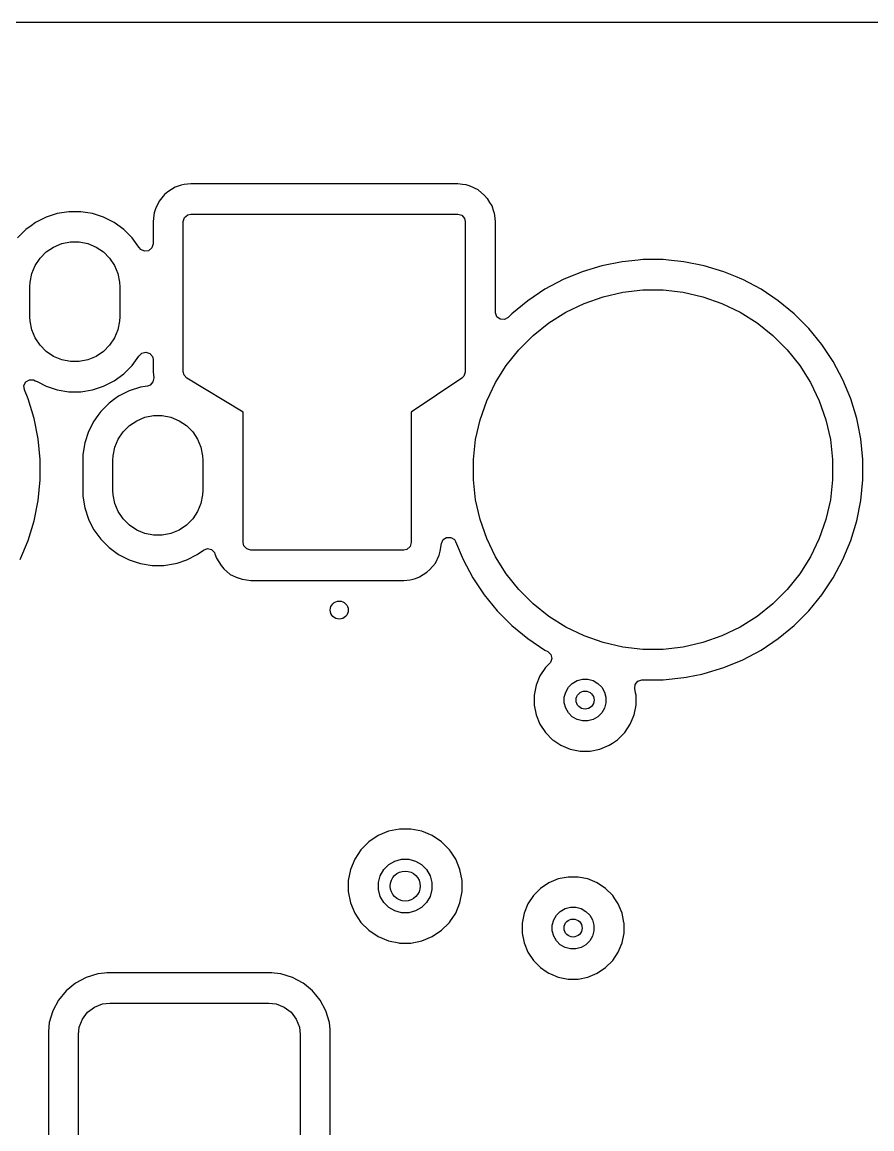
# Model space of a CAD drawing. Extents: x 3.62 to 11.01, y -6.32 to -1.07.
# Drawn here: x 5.345 to 5.903, y -2.864 to -2.138 of the extents above; entities that cross this region are included whole.
import ezdxf

# ---------------------------------------------------------------- set-up
doc = ezdxf.new("R2010")
doc.units = 0
doc.header["$MEASUREMENT"] = 0
doc.layers.add('BLACK', color=7, linetype='CONTINUOUS')

msp = doc.modelspace()

# ---------------------------------------------------------------- linework, layer by layer
at = {"layer": 'BLACK', "linetype": 'CONTINUOUS'}
for p, q in [((3.7959, -2.13781), (6.34551, -2.13781)), ((5.45567, -2.24388), (5.45144, -2.24433)), ((5.63094, -2.24388), (5.45567, -2.24388)), ((5.45567, -2.24388), (5.45567, -2.24388)), ((5.45567, -2.24388), (5.45567, -2.24388)), ((5.63411, -2.24433), (5.63094, -2.24388)), ((5.43853, -2.25098), (5.43482, -2.25526)), ((5.44061, -2.24918), (5.43853, -2.25098)), ((5.44537, -2.24612), (5.44061, -2.24918)), ((5.44061, -2.24918), (5.44061, -2.24918)), ((5.44941, -2.24477), (5.44537, -2.24612)), ((5.44537, -2.24612), (5.44537, -2.24612)), ((5.45144, -2.24433), (5.44941, -2.24477)), ((5.45144, -2.24433), (5.45144, -2.24433)), ((5.63655, -2.24468), (5.63411, -2.24433)), ((5.63919, -2.24546), (5.63655, -2.24468)), ((5.63655, -2.24468), (5.63655, -2.24468)), ((5.63655, -2.24468), (5.63655, -2.24468)), ((5.64434, -2.24781), (5.63919, -2.24546)), ((5.63919, -2.24546), (5.63919, -2.24546)), ((5.63919, -2.24546), (5.63919, -2.24546)), ((5.64862, -2.25152), (5.64434, -2.24781)), ((5.64434, -2.24781), (5.64434, -2.24781)), ((5.64434, -2.24781), (5.64434, -2.24781)), ((5.43482, -2.25526), (5.43247, -2.26041)), ((5.43482, -2.25526), (5.43482, -2.25526)), ((5.64863, -2.25152), (5.64862, -2.25152)), ((5.64862, -2.25152), (5.64862, -2.25152)), ((5.65032, -2.25347), (5.64863, -2.25152)), ((5.65043, -2.2536), (5.65032, -2.25347)), ((5.65213, -2.25626), (5.65043, -2.2536)), ((5.65349, -2.25837), (5.65213, -2.25626)), ((5.65476, -2.26219), (5.65349, -2.25837)), ((5.65349, -2.25837), (5.65349, -2.25837)), ((5.36067, -2.26579), (5.35376, -2.26931)), ((5.36804, -2.2634), (5.36067, -2.26579)), ((5.37569, -2.26219), (5.36804, -2.2634)), ((5.38344, -2.26219), (5.37569, -2.26219)), ((5.37569, -2.26219), (5.37569, -2.26219)), ((5.3911, -2.2634), (5.38344, -2.26219)), ((5.38344, -2.26219), (5.38344, -2.26219)), ((5.39847, -2.26579), (5.3911, -2.2634)), ((5.40458, -2.26891), (5.39847, -2.26579)), ((5.43149, -2.26443), (5.43089, -2.26866)), ((5.43169, -2.26305), (5.43149, -2.26443)), ((5.43247, -2.26041), (5.43169, -2.26305)), ((5.45156, -2.26602), (5.45364, -2.26422)), ((5.45364, -2.26422), (5.45567, -2.26378)), ((5.45567, -2.26378), (5.63094, -2.26378)), ((5.63094, -2.26378), (5.63358, -2.26455)), ((5.63358, -2.26455), (5.63539, -2.26663)), ((5.65483, -2.2624), (5.65476, -2.26219)), ((5.65527, -2.26443), (5.65483, -2.2624)), ((5.65531, -2.26476), (5.65527, -2.26443)), ((5.65573, -2.26866), (5.65531, -2.26476)), ((5.35089, -2.27139), (5.34749, -2.27387)), ((5.35376, -2.26931), (5.35089, -2.27139)), ((5.40537, -2.26931), (5.40458, -2.26891)), ((5.41164, -2.27387), (5.40537, -2.26931)), ((5.43089, -2.26866), (5.43089, -2.26866)), ((5.43089, -2.26866), (5.43089, -2.28336)), ((5.45079, -2.26866), (5.45156, -2.26602)), ((5.45079, -2.36731), (5.45079, -2.26866)), ((5.63539, -2.26663), (5.63583, -2.26866)), ((5.63583, -2.26866), (5.63583, -2.36747)), ((5.65573, -2.32826), (5.65573, -2.26866)), ((5.65573, -2.26866), (5.65573, -2.26866)), ((5.34749, -2.27387), (5.34201, -2.27934)), ((5.34749, -2.27387), (5.34749, -2.27387)), ((5.34749, -2.27387), (5.34749, -2.27387)), ((5.41712, -2.27934), (5.41164, -2.27387)), ((5.42157, -2.28547), (5.41712, -2.27934)), ((5.36083, -2.28859), (5.36565, -2.28538)), ((5.36565, -2.28538), (5.371, -2.28316)), ((5.371, -2.28316), (5.37667, -2.28203)), ((5.37667, -2.28203), (5.38246, -2.28203)), ((5.38246, -2.28203), (5.38814, -2.28316)), ((5.38814, -2.28316), (5.39349, -2.28538)), ((5.39349, -2.28538), (5.3983, -2.28859)), ((5.42167, -2.28561), (5.42157, -2.28547)), ((5.42177, -2.28578), (5.42167, -2.28561)), ((5.4218, -2.28576), (5.42177, -2.28578)), ((5.42281, -2.28705), (5.4218, -2.28576)), ((5.42531, -2.28819), (5.42281, -2.28705)), ((5.43011, -2.286), (5.42803, -2.2878)), ((5.43089, -2.28336), (5.43011, -2.286)), ((5.35353, -2.2975), (5.35674, -2.29269)), ((5.35674, -2.29269), (5.36083, -2.28859)), ((5.3983, -2.28859), (5.40239, -2.29269)), ((5.40239, -2.29269), (5.40561, -2.2975)), ((5.42803, -2.2878), (5.42531, -2.28819)), ((5.74933, -2.29398), (5.73893, -2.29501)), ((5.7524, -2.29368), (5.74933, -2.29398)), ((5.76594, -2.29368), (5.7524, -2.29368)), ((5.76927, -2.29401), (5.76594, -2.29368)), ((5.77942, -2.29501), (5.76927, -2.29401)), ((5.35131, -2.30285), (5.35353, -2.2975)), ((5.40561, -2.2975), (5.40782, -2.30285)), ((5.71269, -2.30158), (5.70018, -2.30676)), ((5.72565, -2.29765), (5.71269, -2.30158)), ((5.73893, -2.29501), (5.72565, -2.29765)), ((5.7927, -2.29765), (5.77942, -2.29501)), ((5.77942, -2.29501), (5.77942, -2.29501)), ((5.80566, -2.30158), (5.7927, -2.29765)), ((5.8145, -2.30524), (5.80566, -2.30158)), ((5.35004, -2.31142), (5.35018, -2.30852)), ((5.35018, -2.30852), (5.35131, -2.30285)), ((5.40782, -2.30285), (5.40895, -2.30852)), ((5.40895, -2.30852), (5.40909, -2.31142)), ((5.70018, -2.30676), (5.68824, -2.31315)), ((5.70018, -2.30676), (5.70018, -2.30676)), ((5.81634, -2.306), (5.8145, -2.30524)), ((5.81817, -2.30676), (5.81634, -2.306)), ((5.83011, -2.31315), (5.81817, -2.30676)), ((5.81817, -2.30676), (5.81817, -2.30676)), ((5.35004, -2.3311), (5.35004, -2.31142)), ((5.40909, -2.31142), (5.40909, -2.3311)), ((5.68824, -2.31315), (5.67698, -2.32067)), ((5.68824, -2.31315), (5.68824, -2.31315)), ((5.72648, -2.318), (5.73939, -2.31505)), ((5.73939, -2.31505), (5.75255, -2.31357)), ((5.75255, -2.31357), (5.7658, -2.31357)), ((5.7658, -2.31357), (5.77896, -2.31505)), ((5.77896, -2.31505), (5.79187, -2.318)), ((5.84137, -2.32067), (5.83011, -2.31315)), ((5.83011, -2.31315), (5.83011, -2.31315)), ((5.83011, -2.31315), (5.83011, -2.31315)), ((5.67698, -2.32067), (5.66651, -2.32926)), ((5.67698, -2.32067), (5.67698, -2.32067)), ((5.70204, -2.32812), (5.71397, -2.32238)), ((5.71397, -2.32238), (5.72648, -2.318)), ((5.79187, -2.318), (5.80437, -2.32238)), ((5.80437, -2.32238), (5.81631, -2.32812)), ((5.85184, -2.32926), (5.84137, -2.32067)), ((5.84137, -2.32067), (5.84137, -2.32067)), ((5.84137, -2.32067), (5.84137, -2.32067)), ((5.35018, -2.334), (5.35004, -2.3311)), ((5.40909, -2.3311), (5.40895, -2.334)), ((5.65574, -2.3286), (5.65573, -2.32826)), ((5.6567, -2.33118), (5.65574, -2.3286)), ((5.6589, -2.33283), (5.6567, -2.33118)), ((5.66651, -2.32926), (5.66406, -2.33171)), ((5.69083, -2.33517), (5.70204, -2.32812)), ((5.81631, -2.32812), (5.82752, -2.33517)), ((5.86141, -2.33883), (5.85184, -2.32926)), ((5.35131, -2.33967), (5.35018, -2.334)), ((5.40895, -2.334), (5.40782, -2.33967)), ((5.66165, -2.33303), (5.6589, -2.33283)), ((5.66406, -2.33171), (5.66165, -2.33303)), ((5.68047, -2.34343), (5.69083, -2.33517)), ((5.82752, -2.33517), (5.83788, -2.34343)), ((5.35353, -2.34502), (5.35131, -2.33967)), ((5.35674, -2.34983), (5.35353, -2.34502)), ((5.40561, -2.34502), (5.40239, -2.34983)), ((5.40782, -2.33967), (5.40561, -2.34502)), ((5.67111, -2.35279), (5.68047, -2.34343)), ((5.83788, -2.34343), (5.84724, -2.35279)), ((5.87, -2.3493), (5.86141, -2.33883)), ((5.86141, -2.33883), (5.86141, -2.33883)), ((5.86141, -2.33883), (5.86141, -2.33883)), ((5.36083, -2.35393), (5.35674, -2.34983)), ((5.40239, -2.34983), (5.3983, -2.35393)), ((5.66285, -2.36315), (5.67111, -2.35279)), ((5.84724, -2.35279), (5.8555, -2.36315)), ((5.87752, -2.36056), (5.87, -2.3493)), ((5.36565, -2.35714), (5.36083, -2.35393)), ((5.371, -2.35936), (5.36565, -2.35714)), ((5.37667, -2.36049), (5.371, -2.35936)), ((5.38814, -2.35936), (5.38246, -2.36049)), ((5.39349, -2.35714), (5.38814, -2.35936)), ((5.3983, -2.35393), (5.39349, -2.35714)), ((5.41712, -2.36318), (5.42167, -2.35691)), ((5.42167, -2.35691), (5.42177, -2.35674)), ((5.42167, -2.35691), (5.42167, -2.35691)), ((5.42177, -2.35674), (5.42182, -2.35677)), ((5.42182, -2.35677), (5.42354, -2.35495)), ((5.42354, -2.35495), (5.42621, -2.35428)), ((5.42621, -2.35428), (5.42882, -2.35517)), ((5.42882, -2.35517), (5.43053, -2.35732)), ((5.43053, -2.35732), (5.43089, -2.35916)), ((5.43089, -2.35916), (5.43089, -2.36731)), ((5.38246, -2.36049), (5.37667, -2.36049)), ((5.41164, -2.36865), (5.41712, -2.36318)), ((5.43089, -2.36731), (5.43134, -2.37125)), ((5.45129, -2.36948), (5.45079, -2.36731)), ((5.63583, -2.36747), (5.63505, -2.37011)), ((5.6558, -2.37436), (5.66285, -2.36315)), ((5.8555, -2.36315), (5.86255, -2.37436)), ((5.88389, -2.37248), (5.87752, -2.36056)), ((5.87752, -2.36056), (5.87752, -2.36056)), ((5.87752, -2.36056), (5.87752, -2.36056)), ((5.34616, -2.37634), (5.34739, -2.37388)), ((5.34739, -2.37388), (5.34975, -2.37248)), ((5.34975, -2.37248), (5.3525, -2.37258)), ((5.3525, -2.37258), (5.35359, -2.37313)), ((5.35359, -2.37313), (5.3536, -2.37311)), ((5.3536, -2.37311), (5.35376, -2.37321)), ((5.35376, -2.37321), (5.35376, -2.37321)), ((5.35376, -2.37321), (5.35376, -2.37321)), ((5.35376, -2.37321), (5.35523, -2.37396)), ((5.35523, -2.37396), (5.36067, -2.37673)), ((5.39847, -2.37673), (5.40537, -2.37321)), ((5.40537, -2.37321), (5.41164, -2.36865)), ((5.43087, -2.37396), (5.42901, -2.37599)), ((5.43134, -2.37125), (5.43087, -2.37396)), ((5.45316, -2.3715), (5.45129, -2.36948)), ((5.49016, -2.3937), (5.45316, -2.3715)), ((5.63365, -2.37153), (5.60039, -2.3937)), ((5.63505, -2.37011), (5.63365, -2.37153)), ((5.65005, -2.3863), (5.6558, -2.37436)), ((5.86255, -2.37436), (5.86829, -2.3863)), ((5.88391, -2.3725), (5.88389, -2.37248)), ((5.88909, -2.38501), (5.88391, -2.3725)), ((5.34645, -2.37908), (5.34616, -2.37634)), ((5.34891, -2.38502), (5.34645, -2.37908)), ((5.36067, -2.37673), (5.36067, -2.37673)), ((5.36067, -2.37673), (5.36067, -2.37673)), ((5.36067, -2.37673), (5.36411, -2.37785)), ((5.36411, -2.37785), (5.36804, -2.37912)), ((5.36804, -2.37912), (5.37569, -2.38033)), ((5.37569, -2.38033), (5.37569, -2.38033)), ((5.37569, -2.38033), (5.38344, -2.38033)), ((5.38344, -2.38033), (5.3911, -2.37912)), ((5.3911, -2.37912), (5.3925, -2.37867)), ((5.3925, -2.37867), (5.39847, -2.37673)), ((5.4152, -2.37977), (5.40829, -2.38329)), ((5.42257, -2.37737), (5.4152, -2.37977)), ((5.42725, -2.37663), (5.42257, -2.37737)), ((5.42901, -2.37599), (5.42725, -2.37663)), ((5.35284, -2.39797), (5.34891, -2.38502)), ((5.40202, -2.38784), (5.39654, -2.39332)), ((5.40591, -2.38502), (5.40202, -2.38784)), ((5.40202, -2.38784), (5.40202, -2.38784)), ((5.40202, -2.38784), (5.40202, -2.38784)), ((5.40829, -2.38329), (5.40591, -2.38502)), ((5.64568, -2.3988), (5.65005, -2.3863)), ((5.86829, -2.3863), (5.87267, -2.3988)), ((5.89302, -2.39797), (5.88909, -2.38501)), ((5.39459, -2.39601), (5.39199, -2.39959)), ((5.39654, -2.39332), (5.39459, -2.39601)), ((5.39654, -2.39332), (5.39654, -2.39332)), ((5.39654, -2.39332), (5.39654, -2.39332)), ((5.42552, -2.39714), (5.4312, -2.39601)), ((5.4312, -2.39601), (5.43699, -2.39601)), ((5.43699, -2.39601), (5.44267, -2.39714)), ((5.49016, -2.47937), (5.49016, -2.3937)), ((5.60039, -2.3937), (5.60039, -2.47937)), ((5.35548, -2.41125), (5.35284, -2.39797)), ((5.35284, -2.39797), (5.35284, -2.39797)), ((5.39199, -2.39959), (5.38847, -2.40649)), ((5.41127, -2.40666), (5.41536, -2.40257)), ((5.41536, -2.40257), (5.42018, -2.39935)), ((5.42018, -2.39935), (5.42552, -2.39714)), ((5.44267, -2.39714), (5.44801, -2.39935)), ((5.44801, -2.39935), (5.45283, -2.40257)), ((5.45283, -2.40257), (5.45692, -2.40666)), ((5.64273, -2.41171), (5.64568, -2.3988)), ((5.87267, -2.3988), (5.87561, -2.41171)), ((5.89367, -2.40124), (5.89302, -2.39797)), ((5.89566, -2.41125), (5.89367, -2.40124)), ((5.38847, -2.40649), (5.38607, -2.41387)), ((5.40805, -2.41147), (5.41127, -2.40666)), ((5.45692, -2.40666), (5.46014, -2.41147)), ((5.35681, -2.42473), (5.35548, -2.41125)), ((5.35548, -2.41125), (5.35548, -2.41125)), ((5.38607, -2.41387), (5.38486, -2.42152)), ((5.40471, -2.4225), (5.40584, -2.41682)), ((5.40584, -2.41682), (5.40805, -2.41147)), ((5.46014, -2.41147), (5.46235, -2.41682)), ((5.46235, -2.41682), (5.46348, -2.4225)), ((5.64125, -2.42487), (5.64273, -2.41171)), ((5.87561, -2.41171), (5.8771, -2.42487)), ((5.89699, -2.42473), (5.89566, -2.41125)), ((5.35681, -2.43827), (5.35681, -2.42473)), ((5.38486, -2.42152), (5.38486, -2.44895)), ((5.40457, -2.42539), (5.40471, -2.4225)), ((5.40457, -2.44508), (5.40457, -2.42539)), ((5.46348, -2.4225), (5.46362, -2.42539)), ((5.46362, -2.42539), (5.46362, -2.44508)), ((5.64125, -2.43812), (5.64125, -2.42487)), ((5.8771, -2.42487), (5.8771, -2.43812)), ((5.89699, -2.43827), (5.89699, -2.42473)), ((5.35548, -2.45174), (5.35681, -2.43827)), ((5.64273, -2.45128), (5.64125, -2.43812)), ((5.8771, -2.43812), (5.87561, -2.45128)), ((5.89566, -2.45174), (5.89699, -2.43827)), ((5.40471, -2.44797), (5.40457, -2.44508)), ((5.46362, -2.44508), (5.46348, -2.44797)), ((5.35284, -2.46502), (5.35548, -2.45174)), ((5.35548, -2.45174), (5.35548, -2.45174)), ((5.38486, -2.44895), (5.38607, -2.45661)), ((5.40584, -2.45365), (5.40471, -2.44797)), ((5.40805, -2.459), (5.40584, -2.45365)), ((5.46235, -2.45365), (5.46014, -2.459)), ((5.46348, -2.44797), (5.46235, -2.45365)), ((5.64568, -2.46419), (5.64273, -2.45128)), ((5.87561, -2.45128), (5.87267, -2.46419)), ((5.89302, -2.46502), (5.89566, -2.45174)), ((5.38607, -2.45661), (5.38847, -2.46398)), ((5.41127, -2.46381), (5.40805, -2.459)), ((5.46014, -2.459), (5.45692, -2.46381)), ((5.34891, -2.47797), (5.35284, -2.46502)), ((5.35284, -2.46502), (5.35284, -2.46502)), ((5.38847, -2.46398), (5.39081, -2.46858)), ((5.39081, -2.46858), (5.39199, -2.47088)), ((5.41536, -2.4679), (5.41127, -2.46381)), ((5.42018, -2.47112), (5.41536, -2.4679)), ((5.45283, -2.4679), (5.44801, -2.47112)), ((5.45692, -2.46381), (5.45283, -2.4679)), ((5.65005, -2.47669), (5.64568, -2.46419)), ((5.87267, -2.46419), (5.86829, -2.47669)), ((5.88909, -2.47798), (5.89302, -2.46502)), ((5.39199, -2.47088), (5.39654, -2.47715)), ((5.42552, -2.47333), (5.42018, -2.47112)), ((5.4312, -2.47446), (5.42552, -2.47333)), ((5.43699, -2.47446), (5.4312, -2.47446)), ((5.44267, -2.47333), (5.43699, -2.47446)), ((5.44801, -2.47112), (5.44267, -2.47333)), ((5.62136, -2.47739), (5.62368, -2.4759)), ((5.62368, -2.4759), (5.62643, -2.4759)), ((5.62643, -2.4759), (5.62874, -2.47739)), ((5.34373, -2.49048), (5.34891, -2.47797)), ((5.39654, -2.47715), (5.40202, -2.48263)), ((5.40202, -2.48263), (5.40829, -2.48719)), ((5.46398, -2.48422), (5.46657, -2.48329)), ((5.46657, -2.48329), (5.46925, -2.48392)), ((5.4906, -2.4814), (5.49016, -2.47937)), ((5.4924, -2.48348), (5.4906, -2.4814)), ((5.49504, -2.48425), (5.4924, -2.48348)), ((5.59962, -2.48201), (5.59754, -2.48381)), ((5.60039, -2.47937), (5.59962, -2.48201)), ((5.61949, -2.48498), (5.62022, -2.47989)), ((5.62022, -2.47989), (5.62136, -2.47739)), ((5.62874, -2.47739), (5.62956, -2.47872)), ((5.62956, -2.47872), (5.63444, -2.49048)), ((5.6558, -2.48863), (5.65005, -2.47669)), ((5.86829, -2.47669), (5.86255, -2.48863)), ((5.88391, -2.49049), (5.88909, -2.47798)), ((5.40829, -2.48719), (5.41139, -2.48877)), ((5.41139, -2.48877), (5.4152, -2.4907)), ((5.4152, -2.4907), (5.4152, -2.4907)), ((5.4152, -2.4907), (5.4152, -2.4907)), ((5.4152, -2.4907), (5.41915, -2.49199)), ((5.44664, -2.49277), (5.45299, -2.4907)), ((5.45299, -2.4907), (5.4599, -2.48719)), ((5.4599, -2.48719), (5.46398, -2.48422)), ((5.46925, -2.48392), (5.47117, -2.48589)), ((5.47117, -2.48589), (5.47148, -2.48663)), ((5.47148, -2.48663), (5.4725, -2.48967)), ((5.4725, -2.48967), (5.4725, -2.48967)), ((5.4725, -2.48967), (5.47556, -2.49443)), ((5.59551, -2.48425), (5.49504, -2.48425)), ((5.59754, -2.48381), (5.59551, -2.48425)), ((5.61636, -2.49277), (5.61871, -2.48762)), ((5.61871, -2.48762), (5.61949, -2.48498)), ((5.61949, -2.48498), (5.61949, -2.48498)), ((5.63444, -2.49048), (5.63444, -2.49049)), ((5.63444, -2.49049), (5.63444, -2.49049)), ((5.63444, -2.49049), (5.64082, -2.50243)), ((5.66285, -2.49984), (5.6558, -2.48863)), ((5.86255, -2.48863), (5.8555, -2.49984)), ((5.87752, -2.50243), (5.88391, -2.49049)), ((5.41915, -2.49199), (5.42257, -2.4931)), ((5.42257, -2.4931), (5.43022, -2.49431)), ((5.43022, -2.49431), (5.43022, -2.49431)), ((5.43022, -2.49431), (5.43797, -2.49431)), ((5.43797, -2.49431), (5.44562, -2.4931)), ((5.44562, -2.4931), (5.44664, -2.49277)), ((5.47556, -2.49443), (5.47556, -2.49443)), ((5.47556, -2.49443), (5.47736, -2.49651)), ((5.47736, -2.49651), (5.47736, -2.49651)), ((5.47736, -2.49651), (5.47736, -2.49651)), ((5.47736, -2.49651), (5.48164, -2.50022)), ((5.61057, -2.49885), (5.61265, -2.49705)), ((5.61265, -2.49705), (5.61636, -2.49277)), ((5.48164, -2.50022), (5.48164, -2.50022)), ((5.48164, -2.50022), (5.48164, -2.50022)), ((5.48164, -2.50022), (5.48649, -2.50243)), ((5.48649, -2.50243), (5.48679, -2.50257)), ((5.48679, -2.50257), (5.48943, -2.50335)), ((5.48943, -2.50335), (5.48943, -2.50335)), ((5.48943, -2.50335), (5.49504, -2.50415)), ((5.49504, -2.50415), (5.49504, -2.50415)), ((5.49504, -2.50415), (5.59551, -2.50415)), ((5.59551, -2.50415), (5.59974, -2.5037)), ((5.59551, -2.50415), (5.59551, -2.50415)), ((5.59974, -2.5037), (5.60177, -2.50326)), ((5.60177, -2.50326), (5.60312, -2.50281)), ((5.60312, -2.50281), (5.60581, -2.50191)), ((5.60581, -2.50191), (5.61057, -2.49885)), ((5.60581, -2.50191), (5.60581, -2.50191)), ((5.60581, -2.50191), (5.60581, -2.50191)), ((5.64082, -2.50243), (5.64082, -2.50243)), ((5.64082, -2.50243), (5.64835, -2.51369)), ((5.67111, -2.5102), (5.66285, -2.49984)), ((5.8555, -2.49984), (5.84724, -2.5102)), ((5.87, -2.51369), (5.87752, -2.50243)), ((5.68047, -2.51956), (5.67111, -2.5102)), ((5.84724, -2.5102), (5.83788, -2.51956)), ((5.64835, -2.51369), (5.64835, -2.51369)), ((5.64835, -2.51369), (5.65694, -2.52416)), ((5.69083, -2.52782), (5.68047, -2.51956)), ((5.83788, -2.51956), (5.82752, -2.52782)), ((5.86141, -2.52416), (5.87, -2.51369)), ((5.65694, -2.52416), (5.66651, -2.53373)), ((5.85184, -2.53373), (5.86141, -2.52416)), ((5.66651, -2.53373), (5.66651, -2.53373)), ((5.66651, -2.53373), (5.66651, -2.53373)), ((5.66651, -2.53373), (5.67698, -2.54232)), ((5.70204, -2.53487), (5.69083, -2.52782)), ((5.82752, -2.52782), (5.81631, -2.53487)), ((5.84137, -2.54232), (5.85184, -2.53373)), ((5.71397, -2.54062), (5.70204, -2.53487)), ((5.72648, -2.54499), (5.71397, -2.54062)), ((5.80437, -2.54062), (5.79187, -2.54499)), ((5.81631, -2.53487), (5.80437, -2.54062)), ((5.67698, -2.54232), (5.68824, -2.54985)), ((5.73939, -2.54794), (5.72648, -2.54499)), ((5.75255, -2.54942), (5.73939, -2.54794)), ((5.77896, -2.54794), (5.7658, -2.54942)), ((5.79187, -2.54499), (5.77896, -2.54794)), ((5.83011, -2.54985), (5.84137, -2.54232)), ((5.68824, -2.54985), (5.69013, -2.55086)), ((5.69013, -2.55086), (5.69209, -2.55278)), ((5.6927, -2.55547), (5.69176, -2.55805)), ((5.69209, -2.55278), (5.6927, -2.55547)), ((5.7658, -2.54942), (5.75255, -2.54942)), ((5.80566, -2.56141), (5.81817, -2.55623)), ((5.81817, -2.55623), (5.83011, -2.54985)), ((5.68856, -2.56133), (5.68489, -2.56682)), ((5.69128, -2.55861), (5.68856, -2.56133)), ((5.69176, -2.55805), (5.69128, -2.55861)), ((5.7927, -2.56534), (5.80566, -2.56141)), ((5.68489, -2.56682), (5.68237, -2.57291)), ((5.70618, -2.57175), (5.70929, -2.56995)), ((5.70929, -2.56995), (5.71277, -2.56902)), ((5.71277, -2.56902), (5.71637, -2.56902)), ((5.71637, -2.56902), (5.71984, -2.56995)), ((5.71984, -2.56995), (5.72296, -2.57175)), ((5.74745, -2.57239), (5.74914, -2.57022)), ((5.74914, -2.57022), (5.75173, -2.5693)), ((5.75173, -2.5693), (5.75228, -2.56931)), ((5.75228, -2.56931), (5.75228, -2.56931)), ((5.75228, -2.56931), (5.75228, -2.56931)), ((5.75228, -2.56931), (5.75228, -2.56931)), ((5.75228, -2.56931), (5.75228, -2.56931)), ((5.75228, -2.56931), (5.7524, -2.56931)), ((5.7524, -2.56931), (5.7524, -2.56931)), ((5.7524, -2.56931), (5.76594, -2.56931)), ((5.76594, -2.56931), (5.77942, -2.56798)), ((5.76594, -2.56931), (5.76594, -2.56931)), ((5.77942, -2.56798), (5.78103, -2.56766)), ((5.78103, -2.56766), (5.78204, -2.56746)), ((5.78204, -2.56746), (5.79112, -2.56566)), ((5.79112, -2.56566), (5.7927, -2.56534)), ((5.68237, -2.57291), (5.68108, -2.57938)), ((5.68237, -2.57291), (5.68237, -2.57291)), ((5.70091, -2.58088), (5.70184, -2.5774)), ((5.70184, -2.5774), (5.70363, -2.57429)), ((5.70363, -2.57429), (5.70618, -2.57175)), ((5.72296, -2.57175), (5.7255, -2.57429)), ((5.7255, -2.57429), (5.7273, -2.5774)), ((5.7273, -2.5774), (5.72823, -2.58088)), ((5.74721, -2.57513), (5.74744, -2.57249)), ((5.74775, -2.57785), (5.74721, -2.57513)), ((5.74744, -2.57249), (5.74745, -2.57239)), ((5.74805, -2.57938), (5.74775, -2.57785)), ((5.68108, -2.57938), (5.68108, -2.58598)), ((5.70091, -2.58448), (5.70091, -2.58088)), ((5.70184, -2.58795), (5.70091, -2.58448)), ((5.72823, -2.58448), (5.7273, -2.58795)), ((5.72823, -2.58088), (5.72823, -2.58448)), ((5.74805, -2.58598), (5.74805, -2.57938)), ((5.68108, -2.58598), (5.68237, -2.59244)), ((5.68237, -2.59244), (5.68237, -2.59244)), ((5.68237, -2.59244), (5.68489, -2.59854)), ((5.70363, -2.59107), (5.70184, -2.58795)), ((5.70618, -2.59361), (5.70363, -2.59107)), ((5.7255, -2.59107), (5.72296, -2.59361)), ((5.7273, -2.58795), (5.7255, -2.59107)), ((5.74424, -2.59854), (5.74676, -2.59244)), ((5.74676, -2.59244), (5.74805, -2.58598)), ((5.68489, -2.59854), (5.68856, -2.60402)), ((5.70929, -2.59541), (5.70618, -2.59361)), ((5.71277, -2.59634), (5.70929, -2.59541)), ((5.71637, -2.59634), (5.71277, -2.59634)), ((5.71984, -2.59541), (5.71637, -2.59634)), ((5.72296, -2.59361), (5.71984, -2.59541)), ((5.74058, -2.60402), (5.74424, -2.59854)), ((5.68856, -2.60402), (5.69322, -2.60869)), ((5.73591, -2.60869), (5.74058, -2.60402)), ((5.69322, -2.60869), (5.6941, -2.60927)), ((5.6941, -2.60927), (5.69871, -2.61235)), ((5.69871, -2.61235), (5.7048, -2.61487)), ((5.72433, -2.61487), (5.73043, -2.61235)), ((5.73043, -2.61235), (5.73264, -2.61088)), ((5.73264, -2.61088), (5.73591, -2.60869)), ((5.7048, -2.61487), (5.71127, -2.61616)), ((5.71127, -2.61616), (5.71127, -2.61616)), ((5.71127, -2.61616), (5.71127, -2.61616)), ((5.71127, -2.61616), (5.71786, -2.61616)), ((5.71786, -2.61616), (5.72433, -2.61487)), ((5.71786, -2.61616), (5.71786, -2.61616)), ((5.57873, -2.67156), (5.5726, -2.67566)), ((5.58554, -2.66874), (5.57873, -2.67156)), ((5.57873, -2.67156), (5.57873, -2.67156)), ((5.59277, -2.6673), (5.58554, -2.66874)), ((5.58554, -2.66874), (5.58554, -2.66874)), ((5.60014, -2.6673), (5.59277, -2.6673)), ((5.59277, -2.6673), (5.59277, -2.6673)), ((5.60737, -2.66874), (5.60014, -2.6673)), ((5.60014, -2.6673), (5.60014, -2.6673)), ((5.61418, -2.67156), (5.60737, -2.66874)), ((5.60737, -2.66874), (5.60737, -2.66874)), ((5.62031, -2.67566), (5.61418, -2.67156)), ((5.61418, -2.67156), (5.61418, -2.67156)), ((5.5726, -2.67566), (5.56739, -2.68087)), ((5.5726, -2.67566), (5.5726, -2.67566)), ((5.62552, -2.68087), (5.62031, -2.67566)), ((5.62031, -2.67566), (5.62031, -2.67566)), ((5.56329, -2.687), (5.56047, -2.69381)), ((5.56739, -2.68087), (5.56329, -2.687)), ((5.56329, -2.687), (5.56329, -2.687)), ((5.56739, -2.68087), (5.56739, -2.68087)), ((5.62624, -2.68194), (5.62552, -2.68087)), ((5.62789, -2.68441), (5.62624, -2.68194)), ((5.62962, -2.687), (5.62789, -2.68441)), ((5.63009, -2.68814), (5.62962, -2.687)), ((5.62962, -2.687), (5.62962, -2.687)), ((5.56047, -2.69381), (5.55904, -2.70104)), ((5.56047, -2.69381), (5.56047, -2.69381)), ((5.58009, -2.69794), (5.5824, -2.69394)), ((5.5824, -2.69394), (5.58567, -2.69067)), ((5.58567, -2.69067), (5.58968, -2.68836)), ((5.58968, -2.68836), (5.59414, -2.68716)), ((5.59414, -2.68716), (5.59877, -2.68716)), ((5.59877, -2.68716), (5.60324, -2.68836)), ((5.60324, -2.68836), (5.60724, -2.69067)), ((5.60724, -2.69067), (5.61051, -2.69394)), ((5.61051, -2.69394), (5.61282, -2.69794)), ((5.63244, -2.69381), (5.63009, -2.68814)), ((5.63388, -2.70104), (5.63244, -2.69381)), ((5.55904, -2.70104), (5.55904, -2.70841)), ((5.57889, -2.70241), (5.58009, -2.69794)), ((5.61282, -2.69794), (5.61402, -2.70241)), ((5.63388, -2.70841), (5.63388, -2.70104)), ((5.69693, -2.70009), (5.69083, -2.70261)), ((5.70339, -2.6988), (5.69693, -2.70009)), ((5.69693, -2.70009), (5.69693, -2.70009)), ((5.70999, -2.6988), (5.70339, -2.6988)), ((5.70339, -2.6988), (5.70339, -2.6988)), ((5.71646, -2.70009), (5.70999, -2.6988)), ((5.70999, -2.6988), (5.70999, -2.6988)), ((5.72255, -2.70261), (5.71646, -2.70009)), ((5.71646, -2.70009), (5.71646, -2.70009)), ((5.55904, -2.70841), (5.56047, -2.71564)), ((5.57889, -2.70704), (5.57889, -2.70241)), ((5.58009, -2.7115), (5.57889, -2.70704)), ((5.61402, -2.70704), (5.61282, -2.7115)), ((5.61402, -2.70241), (5.61402, -2.70704)), ((5.63244, -2.71564), (5.63388, -2.70841)), ((5.68535, -2.70627), (5.68068, -2.71094)), ((5.69083, -2.70261), (5.68535, -2.70627)), ((5.72804, -2.70627), (5.72255, -2.70261)), ((5.7327, -2.71094), (5.72804, -2.70627)), ((5.56047, -2.71564), (5.56047, -2.71564)), ((5.56047, -2.71564), (5.56329, -2.72245)), ((5.5824, -2.71551), (5.58009, -2.7115)), ((5.58567, -2.71878), (5.5824, -2.71551)), ((5.61051, -2.71551), (5.60724, -2.71878)), ((5.61282, -2.7115), (5.61051, -2.71551)), ((5.62962, -2.72245), (5.63244, -2.71564)), ((5.68068, -2.71094), (5.67702, -2.71642)), ((5.73417, -2.71313), (5.7327, -2.71094)), ((5.73637, -2.71642), (5.73417, -2.71313)), ((5.56329, -2.72245), (5.56329, -2.72245)), ((5.56329, -2.72245), (5.56739, -2.72858)), ((5.58968, -2.72109), (5.58567, -2.71878)), ((5.59414, -2.72229), (5.58968, -2.72109)), ((5.59877, -2.72229), (5.59414, -2.72229)), ((5.60324, -2.72109), (5.59877, -2.72229)), ((5.60724, -2.71878), (5.60324, -2.72109)), ((5.62722, -2.72603), (5.62962, -2.72245)), ((5.62962, -2.72245), (5.62962, -2.72245)), ((5.62962, -2.72245), (5.62962, -2.72245)), ((5.6745, -2.72252), (5.67321, -2.72899)), ((5.67702, -2.71642), (5.6745, -2.72252)), ((5.6745, -2.72252), (5.6745, -2.72252)), ((5.69576, -2.72389), (5.6983, -2.72135)), ((5.6983, -2.72135), (5.70142, -2.71955)), ((5.70142, -2.71955), (5.70489, -2.71862)), ((5.70489, -2.71862), (5.70849, -2.71862)), ((5.70849, -2.71862), (5.71197, -2.71955)), ((5.71197, -2.71955), (5.71508, -2.72135)), ((5.71508, -2.72135), (5.71762, -2.72389)), ((5.73889, -2.72252), (5.73637, -2.71642)), ((5.73936, -2.72486), (5.73889, -2.72252)), ((5.56739, -2.72858), (5.56739, -2.72858)), ((5.56739, -2.72858), (5.5726, -2.73379)), ((5.62031, -2.73379), (5.62512, -2.72899)), ((5.62512, -2.72899), (5.62552, -2.72858)), ((5.62552, -2.72858), (5.62624, -2.72751)), ((5.62624, -2.72751), (5.62722, -2.72603)), ((5.67321, -2.72899), (5.67321, -2.73558)), ((5.69303, -2.73048), (5.69396, -2.72701)), ((5.69303, -2.73408), (5.69303, -2.73048)), ((5.69396, -2.72701), (5.69576, -2.72389)), ((5.71762, -2.72389), (5.71942, -2.72701)), ((5.71942, -2.72701), (5.72035, -2.73048)), ((5.72035, -2.73048), (5.72035, -2.73408)), ((5.7401, -2.72858), (5.73936, -2.72486)), ((5.74018, -2.72899), (5.7401, -2.72858)), ((5.74018, -2.73048), (5.74018, -2.72899)), ((5.74018, -2.73558), (5.74018, -2.73048)), ((5.5726, -2.73379), (5.5726, -2.73379)), ((5.5726, -2.73379), (5.57873, -2.73789)), ((5.57873, -2.73789), (5.57873, -2.73789)), ((5.57873, -2.73789), (5.57873, -2.73789)), ((5.57873, -2.73789), (5.58554, -2.74071)), ((5.60737, -2.74071), (5.61418, -2.73789)), ((5.61418, -2.73789), (5.62031, -2.73379)), ((5.67321, -2.73558), (5.6745, -2.74205)), ((5.69396, -2.73756), (5.69303, -2.73408)), ((5.69576, -2.74067), (5.69396, -2.73756)), ((5.71942, -2.73756), (5.71762, -2.74067)), ((5.72035, -2.73408), (5.71942, -2.73756)), ((5.73889, -2.74205), (5.74018, -2.73558)), ((5.58554, -2.74071), (5.59229, -2.74205)), ((5.59229, -2.74205), (5.59277, -2.74215)), ((5.59277, -2.74215), (5.59277, -2.74215)), ((5.59277, -2.74215), (5.59277, -2.74215)), ((5.59277, -2.74215), (5.60014, -2.74215)), ((5.60014, -2.74215), (5.60737, -2.74071)), ((5.60014, -2.74215), (5.60014, -2.74215)), ((5.6745, -2.74205), (5.6745, -2.74205)), ((5.6745, -2.74205), (5.67702, -2.74814)), ((5.6983, -2.74322), (5.69576, -2.74067)), ((5.70142, -2.74501), (5.6983, -2.74322)), ((5.70489, -2.74595), (5.70142, -2.74501)), ((5.71197, -2.74501), (5.70849, -2.74595)), ((5.71508, -2.74322), (5.71197, -2.74501)), ((5.71762, -2.74067), (5.71508, -2.74322)), ((5.73637, -2.74814), (5.73889, -2.74205)), ((5.67702, -2.74814), (5.68068, -2.75363)), ((5.70849, -2.74595), (5.70489, -2.74595)), ((5.7327, -2.75363), (5.73637, -2.74814)), ((5.68068, -2.75363), (5.68535, -2.75829)), ((5.68535, -2.75829), (5.689, -2.76073)), ((5.72255, -2.76196), (5.72804, -2.75829)), ((5.72804, -2.75829), (5.7327, -2.75363)), ((5.38703, -2.76468), (5.38002, -2.76843)), ((5.39464, -2.76238), (5.38703, -2.76468)), ((5.39911, -2.76194), (5.39464, -2.76238)), ((5.40058, -2.76179), (5.39911, -2.76194)), ((5.50887, -2.76179), (5.40058, -2.76179)), ((5.51047, -2.76195), (5.50887, -2.76179)), ((5.5148, -2.76238), (5.51047, -2.76195)), ((5.52242, -2.76468), (5.5148, -2.76238)), ((5.52943, -2.76843), (5.52242, -2.76468)), ((5.689, -2.76073), (5.69083, -2.76196)), ((5.69083, -2.76196), (5.69083, -2.76196)), ((5.69083, -2.76196), (5.69083, -2.76196)), ((5.69083, -2.76196), (5.69184, -2.76238)), ((5.69184, -2.76238), (5.69693, -2.76448)), ((5.69693, -2.76448), (5.70339, -2.76577)), ((5.70339, -2.76577), (5.70339, -2.76577)), ((5.70339, -2.76577), (5.70339, -2.76577)), ((5.70339, -2.76577), (5.70999, -2.76577)), ((5.70999, -2.76577), (5.71646, -2.76448)), ((5.70999, -2.76577), (5.70999, -2.76577)), ((5.71646, -2.76448), (5.72255, -2.76196)), ((5.37387, -2.77348), (5.36883, -2.77963)), ((5.38002, -2.76843), (5.37387, -2.77348)), ((5.38002, -2.76843), (5.38002, -2.76843)), ((5.53036, -2.7692), (5.52943, -2.76843)), ((5.52943, -2.76843), (5.52943, -2.76843)), ((5.52943, -2.76843), (5.52943, -2.76843)), ((5.53558, -2.77348), (5.53036, -2.7692)), ((5.53777, -2.77616), (5.53558, -2.77348)), ((5.36883, -2.77963), (5.36508, -2.78664)), ((5.36883, -2.77963), (5.36883, -2.77963)), ((5.39767, -2.78208), (5.40256, -2.7815)), ((5.40256, -2.7815), (5.50689, -2.7815)), ((5.50689, -2.7815), (5.51178, -2.78208)), ((5.54062, -2.77963), (5.53777, -2.77616)), ((5.54437, -2.78664), (5.54062, -2.77963)), ((5.54062, -2.77963), (5.54062, -2.77963)), ((5.54062, -2.77963), (5.54062, -2.77963)), ((5.36508, -2.78664), (5.36277, -2.79425)), ((5.38454, -2.79204), (5.38794, -2.78755)), ((5.38794, -2.78755), (5.39243, -2.78415)), ((5.39243, -2.78415), (5.39767, -2.78208)), ((5.51178, -2.78208), (5.51702, -2.78415)), ((5.51702, -2.78415), (5.52151, -2.78755)), ((5.52151, -2.78755), (5.52491, -2.79204)), ((5.54668, -2.79425), (5.54437, -2.78664)), ((5.54437, -2.78664), (5.54437, -2.78664)), ((5.54437, -2.78664), (5.54437, -2.78664)), ((5.36277, -2.79425), (5.36219, -2.80018)), ((5.38248, -2.79727), (5.38454, -2.79204)), ((5.52491, -2.79204), (5.52697, -2.79727)), ((5.54713, -2.79887), (5.54668, -2.79425)), ((5.36219, -2.80018), (5.36219, -2.90061)), ((5.38189, -2.80217), (5.38248, -2.79727)), ((5.38189, -2.89862), (5.38189, -2.80217)), ((5.52697, -2.79727), (5.52756, -2.80217)), ((5.52756, -2.80217), (5.52756, -2.89862)), ((5.54726, -2.80018), (5.54713, -2.79887)), ((5.54726, -2.90061), (5.54726, -2.80018))]:
    msp.add_line(p, q, dxfattribs=at)
at = {"layer": 'BLACK'}
for centre, radius in [((5.55315, -2.52362), 0.00591), ((5.71457, -2.58268), 0.00591), ((5.59646, -2.70472), 0.00984), ((5.70669, -2.73228), 0.00591)]:
    msp.add_circle(centre, radius, dxfattribs=at)

doc.saveas('drawing.dxf')
